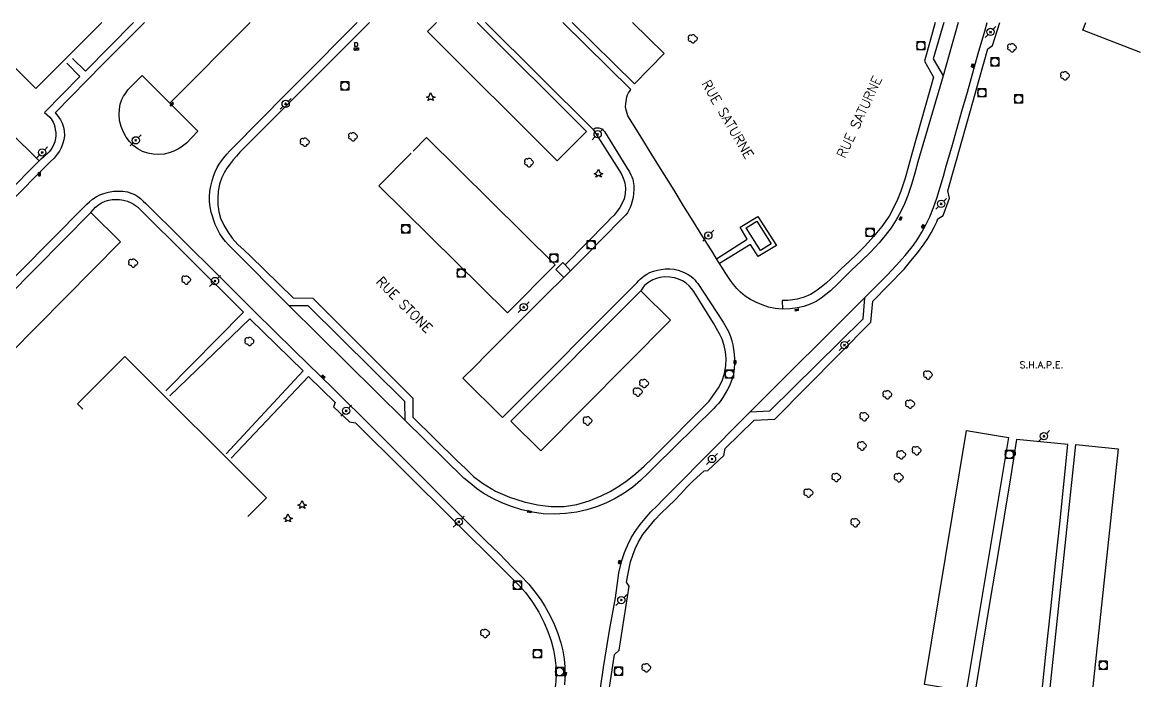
# Model space of a CAD drawing. Header units: millimetres. Extents: x 121000 to 122001, y 132000 to 133001.
# Drawn here: x 121609.2 to 121814.1, y 132879.3 to 133000 of the extents above; entities that cross this region are included whole.
import ezdxf
from ezdxf.enums import TextEntityAlignment as Align

# ---------------------------------------------------------------- set-up
doc = ezdxf.new("R2010")
doc.units = ezdxf.units.MM
doc.layers.get('0').update_dxf_attribs({"linetype": 'CONTINUOUS'})
for name, color, linetype in [('W0004', 5, 'CONTINUOUS'), ('W0006', 2, 'CONTINUOUS'), ('W0014', 7, 'CONTINUOUS'), ('W0017', 7, 'CONTINUOUS'), ('W0104', 1, 'CONTINUOUS'), ('W0105', 7, 'CONTINUOUS'), ('W0300', 7, 'CONTINUOUS'), ('W0303', 7, 'CONTINUOUS'), ('W0401', 7, 'CONTINUOUS'), ('W0420', 7, 'CONTINUOUS'), ('W0438', 7, 'CONTINUOUS'), ('W0473', 7, 'CONTINUOUS'), ('W0984', 7, 'CONTINUOUS'), ('W0989', 7, 'CONTINUOUS')]:
    doc.layers.add(name, color=color, linetype=linetype)
doc.styles.get("Standard").update_dxf_attribs({"font": 'romans.shx', "width": 0.85})

# ---------------------------------------------------------------- blocks, each defined once
blk = doc.blocks.new('T420')
for p, q in [((0.75, 0.75), (-0.75, 0.75)), ((-0.75, 0.75), (-0.75, -0.75)), ((0.75, 0.75), (0.75, -0.75)), ((0.75, -0.75), (-0.75, -0.75))]:
    blk.add_line(p, q)
blk.add_ellipse((0, 0), major_axis=(-0.53, 0.53), ratio=1, start_param=3.926991, end_param=10.210176)
blk = doc.blocks.new('T473')
for p, q in [((-0.166667, 0.166667), (0.166667, -0.166667)), ((-0.166667, -0.166667), (0.166667, 0.166667)), ((0.500001, 0.500001), (1.000002, 1.000002)), ((-1.000002, -1.000002), (-0.500001, -0.500001))]:
    blk.add_line(p, q)
blk.add_ellipse((0, 0), major_axis=(0.471405, 0.471405), ratio=1, start_param=5.4977871438, end_param=11.780972451)
blk = doc.blocks.new('T300')
for p, q in [((-0.8, 0.51), (-0.86, 0.34)), ((-0.86, 0.34), (-0.86, 0.17)), ((-0.86, 0.17), (-0.74, 0.06)), ((-0.69, 0.63), (-0.8, 0.51)), ((-0.8, -0.06), (-0.74, 0.06)), ((-0.74, 0.06), (-0.69, 0.11)), ((-0.57, 0.69), (-0.69, 0.63)), ((-0.46, 0.69), (-0.57, 0.69)), ((-0.29, 0.63), (-0.46, 0.69)), ((-0.29, 0.63), (-0.17, 0.74)), ((-0.23, 0.57), (-0.29, 0.63)), ((-0.17, 0.74), (-0.06, 0.8)), ((-0.06, 0.8), (0.06, 0.8)), ((0.06, 0.8), (0.23, 0.74)), ((0.23, 0.74), (0.34, 0.63)), ((0.34, 0.63), (0.4, 0.51)), ((0.46, 0.46), (0.34, 0.46)), ((0.4, 0.51), (0.4, 0.46)), ((0.57, 0.4), (0.46, 0.46)), ((0.57, 0.4), (0.69, 0.29)), ((0.69, 0.29), (0.74, 0.17)), ((0.74, 0.06), (0.69, -0.17)), ((0.74, 0.17), (0.74, 0.06)), ((-0.8, -0.17), (-0.8, -0.06)), ((-0.8, -0.23), (-0.8, -0.17)), ((-0.74, -0.34), (-0.8, -0.23)), ((-0.69, -0.4), (-0.74, -0.34)), ((-0.51, -0.46), (-0.69, -0.4)), ((-0.4, -0.46), (-0.51, -0.46)), ((-0.4, -0.46), (-0.34, -0.46)), ((-0.34, -0.46), (-0.34, -0.4)), ((-0.34, -0.51), (-0.34, -0.46)), ((-0.29, -0.63), (-0.34, -0.51)), ((-0.17, -0.74), (-0.29, -0.63)), ((-0.06, -0.8), (-0.17, -0.74)), ((0.06, -0.8), (-0.06, -0.8)), ((0.17, -0.74), (0.06, -0.8)), ((0.23, -0.69), (0.17, -0.74)), ((0.29, -0.46), (0.23, -0.46)), ((0.29, -0.63), (0.23, -0.69)), ((0.46, -0.4), (0.29, -0.46)), ((0.34, -0.51), (0.29, -0.63)), ((0.34, -0.51), (0.34, -0.46)), ((0.57, -0.34), (0.46, -0.4)), ((0.63, -0.29), (0.57, -0.34)), ((0.69, -0.17), (0.63, -0.29))]:
    blk.add_line(p, q)
blk = doc.blocks.new('T303')
for p, q in [((-0.77, 0), (-0.28, 0.21)), ((-0.28, -0.21), (-0.77, 0)), ((-0.28, 0.21), (0, 0.83)), ((0, 0.83), (0.28, 0.21)), ((0.28, 0.21), (0.83, 0)), ((0.83, 0), (0.28, -0.21)), ((-0.49, -0.63), (-0.28, -0.21)), ((0, -0.35), (-0.49, -0.63)), ((0.56, -0.63), (0, -0.35)), ((0.28, -0.21), (0.56, -0.63))]:
    blk.add_line(p, q)
blk = doc.blocks.new('T438')
for p, q in [((-0.4, 0.2), (0.4, 0.2)), ((-0.4, -0.2), (-0.4, 0.2)), ((0.15, 1.1), (-0.3, 1.1)), ((-0.3, 1.1), (-0.3, 0.5)), ((-0.3, 0.5), (0.15, 0.5)), ((0.3, 0.65), (0.3, 0.95)), ((0.4, 0.2), (0.4, -0.2))]:
    blk.add_line(p, q)
at = {"flags": 128}
for points in [[(-0.4, -0.2), (0.4, 0.2)], [(0.4, -0.2), (-0.4, -0.2)]]:
    blk.add_lwpolyline(points, dxfattribs=at)
for centre, major_axis, start_param, end_param in [((0.15, 0.95), (0.106, -0.106), 0.785398, 2.356194), ((0.15, 0.65), (0.106, 0.106), 3.926991, 5.497787)]:
    blk.add_ellipse(centre, major_axis=major_axis, ratio=1, start_param=start_param, end_param=end_param)
blk = doc.blocks.new('T401')
for p, q in [((-0.3, 0.3), (0, 0.3)), ((-0.3, -0.25), (-0.3, 0.3)), ((-0.3, 0.15), (0, 0.15)), ((-0.3, 0), (0, 0)), ((0, 0.3), (0, -0.25)), ((-0.3, -0.15), (0, -0.15)), ((-0.3, -0.25), (-0.3, -0.3)), ((-0.3, -0.3), (0, -0.3)), ((0, -0.3), (0, -0.25))]:
    blk.add_line(p, q)

msp = doc.modelspace()

# ---------------------------------------------------------------- linework, layer by layer
at = {"layer": 'W0004'}
msp.add_lwpolyline([(121636.23, 132985.18), (121650.95, 133000)], dxfattribs=at)
at = {"layer": 'W0006'}
for points in [[(121778.05, 133000), (121776.14, 132993.29), (121777.93, 132990.21)], [(121742.57, 132928.56), (121746.18, 132928.74), (121763.28, 132945.62), (121763.6, 132949.47)], [(121679.33, 132927), (121679.29, 132930.47), (121661.58, 132948.04), (121658.15, 132947.99)]]:
    msp.add_lwpolyline(points, dxfattribs=at)
at = {"layer": 'W0014'}
for points in [[(121629.58, 133000), (121620.75, 132991.06), (121618.39, 132993.4)], [(121672.81, 133000), (121662.75, 132989.89), (121649.05, 132976.17), (121648.45, 132975.48), (121647.84, 132974.8), (121647.27, 132974.08), (121646.7, 132973.26), (121646.19, 132972.4), (121645.76, 132971.52), (121645.36, 132970.3), (121645.11, 132969.02), (121645.01, 132967.74), (121645.05, 132966.52), (121645.23, 132965.28), (121645.54, 132964.1), (121646.1, 132962.82), (121646.84, 132961.59), (121647.68, 132960.44), (121648.71, 132959.29), (121649.85, 132958.21), (121650.99, 132957.14), (121658.81, 132949.45), (121662.43, 132949.44), (121680.75, 132931.07), (121680.78, 132927.61), (121688.91, 132919.58), (121690.41, 132918.16), (121691.91, 132916.74), (121693.51, 132915.48), (121695.92, 132914.05), (121698.5, 132912.91), (121701.17, 132912.06), (121703.58, 132911.53), (121706.06, 132911.22), (121708.51, 132911.24), (121710.82, 132911.61), (121713.1, 132912.28), (121715.29, 132913.16), (121716.94, 132913.98), (121718.53, 132914.93), (121720.06, 132915.97), (121721.64, 132917.24), (121723.15, 132918.63), (121724.65, 132920.01), (121735.06, 132930.55), (121735.91, 132931.77), (121736.76, 132932.98), (121737.42, 132934.27), (121737.85, 132935.59), (121738.11, 132936.98), (121738.18, 132938.36), (121738.07, 132939.55), (121737.82, 132940.73), (121737.45, 132941.87), (121736.98, 132942.89), (121736.41, 132943.86), (121735.85, 132944.84), (121732.28, 132950.66), (121731.83, 132951.18), (121731.38, 132951.7), (121730.88, 132952.15), (121730.21, 132952.57), (121729.47, 132952.91), (121728.71, 132953.14), (121727.83, 132953.3), (121726.93, 132953.32), (121726.04, 132953.22), (121725.4, 132953.03), (121724.76, 132952.77), (121724.16, 132952.44), (121723.84, 132952.23), (121723.52, 132951.99), (121723.24, 132951.73), (121722.99, 132951.43), (121722.76, 132951.11), (121722.53, 132950.78)], [(121719.92, 132897.36), (121720.15, 132898.6), (121720.38, 132899.83), (121720.68, 132901.05), (121721.06, 132902.27), (121721.5, 132903.47), (121722.03, 132904.62), (121722.93, 132906.08), (121724.01, 132907.45), (121725.14, 132908.76), (121726.3, 132910), (121727.53, 132911.19), (121728.75, 132912.39), (121729.85, 132913.56), (121730.95, 132914.73), (121732.08, 132915.87), (121732.76, 132916.5), (121733.45, 132917.12), (121734.14, 132917.74), (121734.85, 132917.82), (121737.75, 132920.57), (121738.01, 132921.87), (121743.32, 132927.02), (121747.09, 132927.21), (121764.72, 132945.02), (121765.04, 132948.86), (121770.79, 132954.72), (121772.05, 132956.26), (121773.31, 132957.79), (121774.49, 132959.39), (121775.15, 132960.37), (121775.77, 132961.38), (121776.33, 132962.42), (121776.55, 132962.92), (121776.76, 132963.43), (121776.97, 132963.94), (121777.92, 132964.6), (121779.08, 132967.74), (121778.8, 132969.11), (121779.66, 132972.14), (121780.52, 132975.17), (121781.37, 132978.2), (121782.96, 132983.85), (121784.54, 132989.49), (121786.12, 132995.14), (121787.01, 132995.75), (121788.32, 133000)], [(121776.48, 133000), (121774.52, 132992.91), (121776.18, 132989.97), (121772.32, 132976.32), (121771.66, 132973.88), (121771, 132971.45), (121770.2, 132969.06), (121769.56, 132967.5), (121768.86, 132965.96), (121768.06, 132964.48), (121766.72, 132962.55), (121765.19, 132960.73), (121763.59, 132958.98), (121762.19, 132957.54), (121760.74, 132956.15), (121759.28, 132954.77), (121758.36, 132953.89), (121757.45, 132953.02), (121756.53, 132952.15), (121755.59, 132951.43), (121754.64, 132950.7), (121753.64, 132950.1), (121752.46, 132949.61), (121751.22, 132949.25), (121749.96, 132949.04), (121749.46, 132949), (121748.96, 132948.99), (121748.46, 132948.97), (121748.48, 132947.39)], [(121617.37, 132992.49), (121619.71, 132990.08), (121613.28, 132983.48), (121614.27, 132982.6), (121614.47, 132982.3), (121614.68, 132982), (121614.86, 132981.68), (121615.03, 132981.26), (121615.16, 132980.82), (121615.25, 132980.38), (121615.32, 132979.83), (121615.33, 132979.27), (121615.28, 132978.72), (121615.14, 132978.1), (121614.91, 132977.49), (121614.61, 132976.93), (121614.37, 132976.59), (121614.09, 132976.27), (121613.8, 132975.96), (121613.44, 132975.62), (121613.07, 132975.29), (121612.69, 132974.96), (121612.55, 132974.84), (121612.42, 132974.71), (121612.28, 132974.59)], [(121713.79, 132980.37), (121718.93, 132972.28), (121719.18, 132971.71), (121719.43, 132971.14), (121719.62, 132970.56), (121719.74, 132969.58), (121719.69, 132968.57), (121719.49, 132967.61), (121719.15, 132966.82), (121718.7, 132966.07), (121718.2, 132965.36), (121717.63, 132964.67), (121717, 132964.02), (121716.38, 132963.37), (121708.7, 132955.51)], [(121621.74, 132965.11), (121622.19, 132965.61), (121622.64, 132966.1), (121623.13, 132966.52), (121623.73, 132966.89), (121624.38, 132967.19), (121625.05, 132967.4), (121625.69, 132967.51), (121626.34, 132967.53), (121626.99, 132967.5), (121627.73, 132967.39), (121628.46, 132967.19), (121629.15, 132966.91), (121629.55, 132966.68), (121629.94, 132966.41), (121630.33, 132966.14), (121649.73, 132946.83), (121635.53, 132932.44)], [(121736.44, 132956.64), (121742.03, 132960.25), (121740.72, 132962.42), (121744, 132964.4), (121747.39, 132959.05), (121744.07, 132957.08), (121742.67, 132959.29), (121736.99, 132955.76)], [(121636.25, 132931.5), (121650.91, 132945.64), (121660.65, 132936.07), (121646.55, 132920.89)], [(121647.5, 132920.1), (121661.66, 132935.04), (121666.54, 132930.28), (121666.25, 132929.46), (121669.17, 132926.72), (121670.25, 132926.54), (121697.21, 132899.76), (121698.64, 132898.34), (121700.07, 132896.93), (121701.39, 132895.43), (121702.68, 132893.67), (121703.84, 132891.81), (121704.84, 132889.88), (121705.52, 132888.26), (121706.1, 132886.59), (121706.54, 132884.9), (121706.79, 132883.45), (121706.94, 132881.99), (121707.01, 132880.53), (121706.95, 132879.09), (121706.81, 132877.65), (121706.67, 132876.22), (121704.37, 132862.26), (121696.29, 132863.65)], [(121716.1, 132873.22), (121717.75, 132884.08), (121718.6, 132884.86), (121720.38, 132896.59), (121719.92, 132897.36)]]:
    msp.add_lwpolyline(points, dxfattribs=at)
at = {"layer": 'W0017'}
for points in [[(121631.62, 133000), (121631.61, 132999.99), (121627.79, 132996.16), (121623.98, 132992.32), (121621.05, 132989.35), (121618.14, 132986.38), (121615.22, 132983.41), (121615.57, 132982.99), (121615.91, 132982.58), (121616.21, 132982.14), (121616.52, 132981.49), (121616.74, 132980.8), (121616.87, 132980.1), (121616.9, 132979.28), (121616.8, 132978.44), (121616.59, 132977.64), (121616.33, 132977), (121615.99, 132976.38), (121615.6, 132975.8), (121615.01, 132975.08), (121614.33, 132974.42), (121613.65, 132973.76), (121607.03, 132967.07)], [(121647.57, 132958.61), (121647, 132959.21), (121646.44, 132959.82), (121645.93, 132960.45), (121645.41, 132961.23), (121644.96, 132962.05), (121644.56, 132962.9), (121644.27, 132963.65), (121644.03, 132964.43), (121643.83, 132965.21), (121643.65, 132966.15), (121643.53, 132967.1), (121643.5, 132968.05), (121643.58, 132969.02), (121643.76, 132969.98), (121643.99, 132970.93), (121644.25, 132971.77), (121644.55, 132972.61), (121644.93, 132973.4), (121645.28, 132974.01), (121645.68, 132974.6), (121646.1, 132975.17), (121646.66, 132975.81), (121647.25, 132976.42), (121647.84, 132977.03), (121652.74, 132981.98), (121657.64, 132986.93), (121662.53, 132991.88), (121668.03, 132997.44), (121670.57, 133000)], [(121694.05, 133000), (121713.79, 132980.37), (121713.95, 132980.47), (121714.11, 132980.57), (121714.27, 132980.64), (121714.46, 132980.67), (121714.65, 132980.67), (121714.84, 132980.64), (121715.04, 132980.59), (121715.24, 132980.51), (121715.43, 132980.41), (121715.58, 132980.29), (121715.72, 132980.14), (121715.86, 132980), (121719.79, 132973.65), (121720.12, 132973.12), (121720.45, 132972.6), (121720.74, 132972.05), (121720.9, 132971.65), (121721.05, 132971.23), (121721.16, 132970.82), (121721.26, 132970.09), (121721.27, 132969.36), (121721.22, 132968.62), (121721.13, 132967.91), (121720.98, 132967.21), (121720.77, 132966.52), (121720.57, 132966.02), (121720.35, 132965.54), (121720.08, 132965.08), (121719.71, 132964.61), (121719.29, 132964.19), (121718.88, 132963.76)], [(121720.19, 132982.87), (121720.04, 132983.29), (121719.89, 132983.71), (121719.79, 132984.13), (121719.76, 132984.58), (121719.79, 132985.04), (121719.84, 132985.49), (121719.9, 132985.91), (121719.99, 132986.33), (121720.13, 132986.73), (121720.3, 132987.06), (121720.5, 132987.38), (121720.71, 132987.7), (121708.28, 133000)], [(121763.6, 132949.47), (121763.61, 132949.56), (121764.97, 132950.92), (121766.33, 132952.27), (121767.67, 132953.64), (121769.36, 132955.42), (121771, 132957.23), (121772.51, 132959.15), (121773.3, 132960.3), (121774.05, 132961.5), (121774.73, 132962.72), (121775.5, 132964.35), (121776.15, 132966.03), (121776.76, 132967.73), (121777.42, 132969.76), (121778, 132971.81), (121778.58, 132973.86), (121779.53, 132977.14), (121780.46, 132980.42), (121781.39, 132983.7), (121782.39, 132987.22), (121783.39, 132990.74), (121784.39, 132994.26), (121785.57, 132998.41), (121786.02, 133000)], [(121780.67, 133000), (121777.93, 132990.21)], [(121628.54, 132987.61), (121631.16, 132990.26), (121636.23, 132985.18), (121641.36, 132980.03), (121639.31, 132977.87)], [(121777.92, 132990.19), (121773.33, 132974.45), (121772.75, 132972.37), (121772.16, 132970.29), (121771.47, 132968.26), (121770.84, 132966.72), (121770.13, 132965.21), (121769.35, 132963.76), (121768.39, 132962.3), (121767.34, 132960.9), (121766.24, 132959.56), (121764.64, 132957.84), (121762.93, 132956.22), (121761.23, 132954.6), (121759.93, 132953.32), (121758.63, 132952.05), (121757.33, 132950.78)], [(121639.31, 132977.87), (121638.82, 132977.5), (121638.32, 132977.13), (121637.81, 132976.8), (121636.97, 132976.38), (121636.09, 132976.05), (121635.18, 132975.84), (121634.18, 132975.76), (121633.17, 132975.81), (121632.19, 132976), (121631.25, 132976.34), (121630.35, 132976.82), (121629.54, 132977.41), (121628.83, 132978.13), (121628.22, 132978.96), (121627.72, 132979.85), (121627.3, 132980.9), (121627.03, 132982.02), (121626.93, 132983.14), (121626.98, 132984.06), (121627.16, 132984.98), (121627.45, 132985.85), (121627.77, 132986.45), (121628.15, 132987.03), (121628.54, 132987.61)], [(121737.53, 132954.9), (121736.99, 132955.76), (121736.44, 132956.64), (121735.73, 132957.77), (121733.93, 132960.64), (121732.13, 132963.52), (121730.38, 132966.36), (121728.63, 132969.2), (121726.88, 132972.04), (121724.65, 132975.65), (121722.42, 132979.26), (121720.19, 132982.87)], [(121585.07, 132930.35), (121620.52, 132966.15), (121621.02, 132966.63), (121621.53, 132967.11), (121622.06, 132967.55), (121622.72, 132967.98), (121623.42, 132968.34), (121624.15, 132968.64), (121625, 132968.88), (121625.88, 132969.02), (121626.76, 132969.07), (121627.61, 132969.02), (121628.46, 132968.89), (121629.26, 132968.64), (121629.64, 132968.47), (121630.01, 132968.28), (121630.36, 132968.06), (121630.87, 132967.67), (121631.34, 132967.22), (121631.81, 132966.78), (121638.48, 132960.16), (121645.15, 132953.55), (121651.82, 132946.93), (121659.04, 132939.82), (121666.26, 132932.71), (121673.47, 132925.58), (121679.6, 132919.47), (121685.72, 132913.34), (121691.84, 132907.22), (121694.23, 132904.86), (121696.62, 132902.51), (121698.97, 132900.11), (121700.49, 132898.54), (121702, 132896.96), (121703.38, 132895.27), (121704.2, 132894.12), (121704.96, 132892.94), (121705.65, 132891.71), (121706.54, 132889.94), (121707.3, 132888.09), (121707.9, 132886.2), (121708.23, 132884.74), (121708.47, 132883.25), (121708.61, 132881.76), (121708.64, 132880.68), (121708.62, 132879.6), (121708.55, 132878.52)], [(121718.88, 132963.76), (121715.7, 132960.55), (121712.53, 132957.33), (121709.63, 132954.41), (121709.35, 132954.13), (121708.44, 132953.22), (121705.1, 132949.89), (121700.83, 132945.67), (121696.58, 132941.43), (121694.36, 132939.2), (121692.16, 132936.96), (121689.95, 132934.73)], [(121658.15, 132947.99), (121658.1, 132947.99), (121647.57, 132958.61)], [(121689.95, 132934.73), (121697.18, 132927.55), (121721.86, 132952.3), (121722.13, 132952.59), (121722.41, 132952.88), (121722.7, 132953.15), (121723.16, 132953.52), (121723.66, 132953.84), (121724.19, 132954.11), (121724.87, 132954.38), (121725.58, 132954.57), (121726.3, 132954.7), (121727.09, 132954.78), (121727.88, 132954.79), (121728.66, 132954.71), (121729.37, 132954.55), (121730.07, 132954.31), (121730.74, 132954.01), (121731.22, 132953.74), (121731.69, 132953.43), (121732.12, 132953.08), (121732.42, 132952.77), (121732.7, 132952.42), (121732.98, 132952.08), (121737.65, 132944.99), (121738.13, 132944.14), (121738.61, 132943.28), (121739, 132942.4), (121739.24, 132941.62), (121739.41, 132940.83), (121739.55, 132940.03), (121739.66, 132939.14), (121739.71, 132938.24), (121739.71, 132937.34), (121739.66, 132936.61), (121739.58, 132935.89), (121739.44, 132935.17), (121739.18, 132934.31), (121738.84, 132933.48), (121738.45, 132932.67), (121738.03, 132931.91), (121737.57, 132931.18), (121737.06, 132930.49), (121736.7, 132930.05), (121736.32, 132929.63), (121735.94, 132929.21), (121725.25, 132918.65), (121723.88, 132917.31), (121722.51, 132915.97), (121721.06, 132914.74), (121719.5, 132913.66), (121717.86, 132912.68), (121716.16, 132911.84), (121714.43, 132911.15), (121712.63, 132910.59), (121710.82, 132910.18), (121708.77, 132909.9), (121706.69, 132909.8), (121704.63, 132909.89), (121702.68, 132910.17), (121700.75, 132910.63), (121698.87, 132911.22), (121697.07, 132911.91), (121695.32, 132912.73), (121693.65, 132913.68), (121692.44, 132914.54), (121691.27, 132915.48), (121690.11, 132916.41), (121679.33, 132927)], [(121757.33, 132950.78), (121756.46, 132950.1), (121755.59, 132949.41), (121754.67, 132948.82), (121753.57, 132948.32), (121752.41, 132947.92), (121751.23, 132947.64), (121749.89, 132947.45), (121748.52, 132947.39), (121748.48, 132947.39), (121747.18, 132947.5), (121745.96, 132947.76), (121744.77, 132948.17), (121743.63, 132948.67), (121742.64, 132949.19), (121741.69, 132949.8), (121740.81, 132950.5), (121740.15, 132951.17), (121739.55, 132951.9), (121738.98, 132952.65), (121738.47, 132953.39), (121738, 132954.15), (121737.53, 132954.9)], [(121763.61, 132949.56), (121742.57, 132928.56)], [(121679.33, 132927), (121658.1, 132947.99)], [(121715.14, 132877.89), (121715.72, 132881.67), (121716.32, 132885.45), (121716.83, 132888.45), (121717.35, 132891.45), (121717.88, 132894.44), (121718.21, 132896.74), (121718.54, 132899.05), (121719.07, 132901.29), (121719.57, 132902.76), (121720.16, 132904.2), (121720.86, 132905.59), (121721.6, 132906.79), (121722.44, 132907.93), (121723.32, 132909.04), (121724.38, 132910.23), (121725.51, 132911.36), (121726.63, 132912.5), (121730.11, 132916.01), (121733.59, 132919.53), (121737.07, 132923.04), (121738.9, 132924.88), (121740.74, 132926.72), (121742.57, 132928.56)], [(121795.91, 132875.71), (121796.79, 132884.07), (121797.68, 132892.43), (121798.55, 132900.79), (121799.31, 132908.06), (121800.06, 132915.33), (121800.81, 132922.6), (121791.41, 132923.5), (121790.26, 132916.47), (121789.11, 132909.44), (121787.96, 132902.4), (121786.53, 132893.8), (121785.1, 132885.21), (121783.68, 132876.61)]]:
    msp.add_lwpolyline(points, dxfattribs=at)
at = {"layer": 'W0104'}
for points in [[(121623.78, 133000), (121611.7, 132987.85), (121603, 132996.51), (121606.47, 133000)], [(121692.55, 133000), (121712.6, 132980), (121707.23, 132974.61), (121683.43, 132998.34), (121685.09, 133000)], [(121721.37, 132988.74), (121709.96, 133000)], [(121721.04, 133000), (121726.84, 132994.28), (121721.37, 132988.74)], [(121814.14, 132994.46), (121803.53, 132998.55), (121804.09, 133000)], [(121680.8, 132976.36), (121683.28, 132978.86), (121706.84, 132955.55), (121698.12, 132946.74)], [(121698.12, 132946.74), (121674.56, 132970.04), (121680.46, 132976.01)], [(121620.29, 132929.07), (121619.29, 132930.07), (121627.96, 132938.75)], [(121627.96, 132938.75), (121653.94, 132912.79), (121650.54, 132909.38)]]:
    msp.add_lwpolyline(points, dxfattribs=at)
for points in [[(121576.7, 132938.65), (121571.21, 132944.08), (121606.79, 132980.03), (121612.28, 132974.59)], [(121621.74, 132965.11), (121627.18, 132959.73), (121591.63, 132923.81), (121586.19, 132929.2)], [(121743.79, 132963.55), (121746.41, 132959.36), (121744.48, 132958.15), (121741.86, 132962.34)], [(121722.53, 132950.78), (121727.99, 132945.36), (121704.21, 132921.45), (121698.75, 132926.87)], [(121789.94, 132923.84), (121782.19, 132877.31), (121774.5, 132878.59), (121782.25, 132925.12)], [(121805.04, 132874.79), (121797.3, 132875.61), (121802.24, 132922.6), (121809.99, 132921.79)]]:
    msp.add_lwpolyline(points, close=True, dxfattribs=at)
at = {"layer": 'W0105'}
for points in [[(121708.7, 132955.51), (121708.26, 132955.95), (121706.99, 132954.7), (121708.44, 132953.22)], [(121708.7, 132955.51), (121709.63, 132954.41)]]:
    msp.add_lwpolyline(points, dxfattribs=at)

# ---------------------------------------------------------------- block references
at = {"layer": 'W0300', "rotation": 359.9999899820874}
for p in [(121732.11, 132996.97), (121790.59, 132995.33), (121800.3, 132990.19), (121669.83, 132979.01), (121661, 132978.01), (121702.09, 132974.27), (121629.54, 132955.84), (121639.27, 132952.74), (121650.85, 132941.46), (121775.21, 132935.32), (121722.02, 132932.2), (121723.18, 132933.75), (121767.76, 132931.7), (121771.93, 132929.98), (121712.81, 132926.89), (121763.52, 132927.68), (121763.1, 132922.31), (121770.29, 132920.68), (121773.11, 132921.44), (121758.38, 132916.54), (121769.85, 132916.5), (121753.3, 132913.67), (121761.88, 132908.24), (121694.04, 132887.93), (121723.59, 132881.62)]:
    msp.add_blockref('T300', p, dxfattribs=at)
at = {"layer": 'W0303', "rotation": 359.9999899820874}
for p in [(121684.02, 132986.28), (121714.77, 132972.24), (121660.46, 132911.48), (121657.87, 132909.02)]:
    msp.add_blockref('T303', p, dxfattribs=at)
at = {"layer": 'W0401'}
for p, rotation in [((121783.5, 132992.03), 344.3701690561999), ((121636.48, 132985.08), 138.4442088353373), ((121770, 132964.08), 151.6345608774392), ((121774.38, 132962.5), 331.9132085762281), ((121751.12, 132947.4), 99.60179728968856), ((121739.95, 132937.66), 357.0632474682317), ((121664.26, 132934.92), 225.700872689869), ((121702.09, 132910.12), 257.5364663735685), ((121718.82, 132900.98), 346.3514575240325), ((121708.85, 132880.48), 351.3616872944083)]:
    msp.add_blockref('T401', p, dxfattribs=dict(at, rotation=rotation))
for p in [(121612.48, 132972.15), (121791.13, 132920.95)]:
    msp.add_blockref('T401', p, dxfattribs=at)
at = {"layer": 'W0420'}
for p in [(121773.86, 132995.7), (121679.45, 132962.11), (121764.54, 132961.47), (121706.59, 132956.76), (121689.62, 132953.99), (121699.93, 132896.77), (121703.58, 132884.2), (121707.65, 132880.92)]:
    msp.add_blockref('T420', p, dxfattribs=at)
at = {"layer": 'W0420', "rotation": 359.9999899820874}
for p in [(121787.41, 132992.73), (121668.3, 132988.34), (121785.03, 132987.08), (121791.75, 132985.94), (121713.43, 132959.21), (121738.75, 132935.48), (121790.07, 132920.74), (121718.44, 132881), (121807.26, 132882.08)]:
    msp.add_blockref('T420', p, dxfattribs=at)
at = {"layer": 'W0438', "rotation": 359.9999899820874}
msp.add_blockref('T438', (121670.39, 132995.12), dxfattribs=at)
at = {"layer": 'W0473', "rotation": 359.9999899820874}
for p in [(121786.62, 132998.24), (121657.46, 132985.06), (121714.64, 132979.48), (121629.98, 132978.36), (121612.84, 132976.15), (121777.59, 132966.72), (121734.92, 132960.9), (121644.51, 132952.57), (121701.08, 132947.77), (121759.87, 132940.8), (121668.54, 132928.78), (121796.42, 132924.12), (121735.59, 132919.93), (121689.18, 132908.42), (121718.97, 132894.05)]:
    msp.add_blockref('T473', p, dxfattribs=at)

# ---------------------------------------------------------------- texts
at = {"layer": 'W0984'}
msp.add_text('S.H.A.P.E.', height=1.25, dxfattribs=at).set_placement((121795.98, 132937.19), align=Align.MIDDLE_CENTER)
at = {"layer": 'W0989'}
for s, rotation, p in [('RUE SATURNE', 65.0997, (121762.57, 132982.66)), ('RUE SATURNE', 300.2689, (121738.46, 132982.23)), ('RUE STONE', 314.9204, (121679.22, 132948.21))]:
    msp.add_text(s, height=1.75, rotation=rotation, dxfattribs=at).set_placement(p, align=Align.MIDDLE)

doc.saveas('drawing.dxf')
